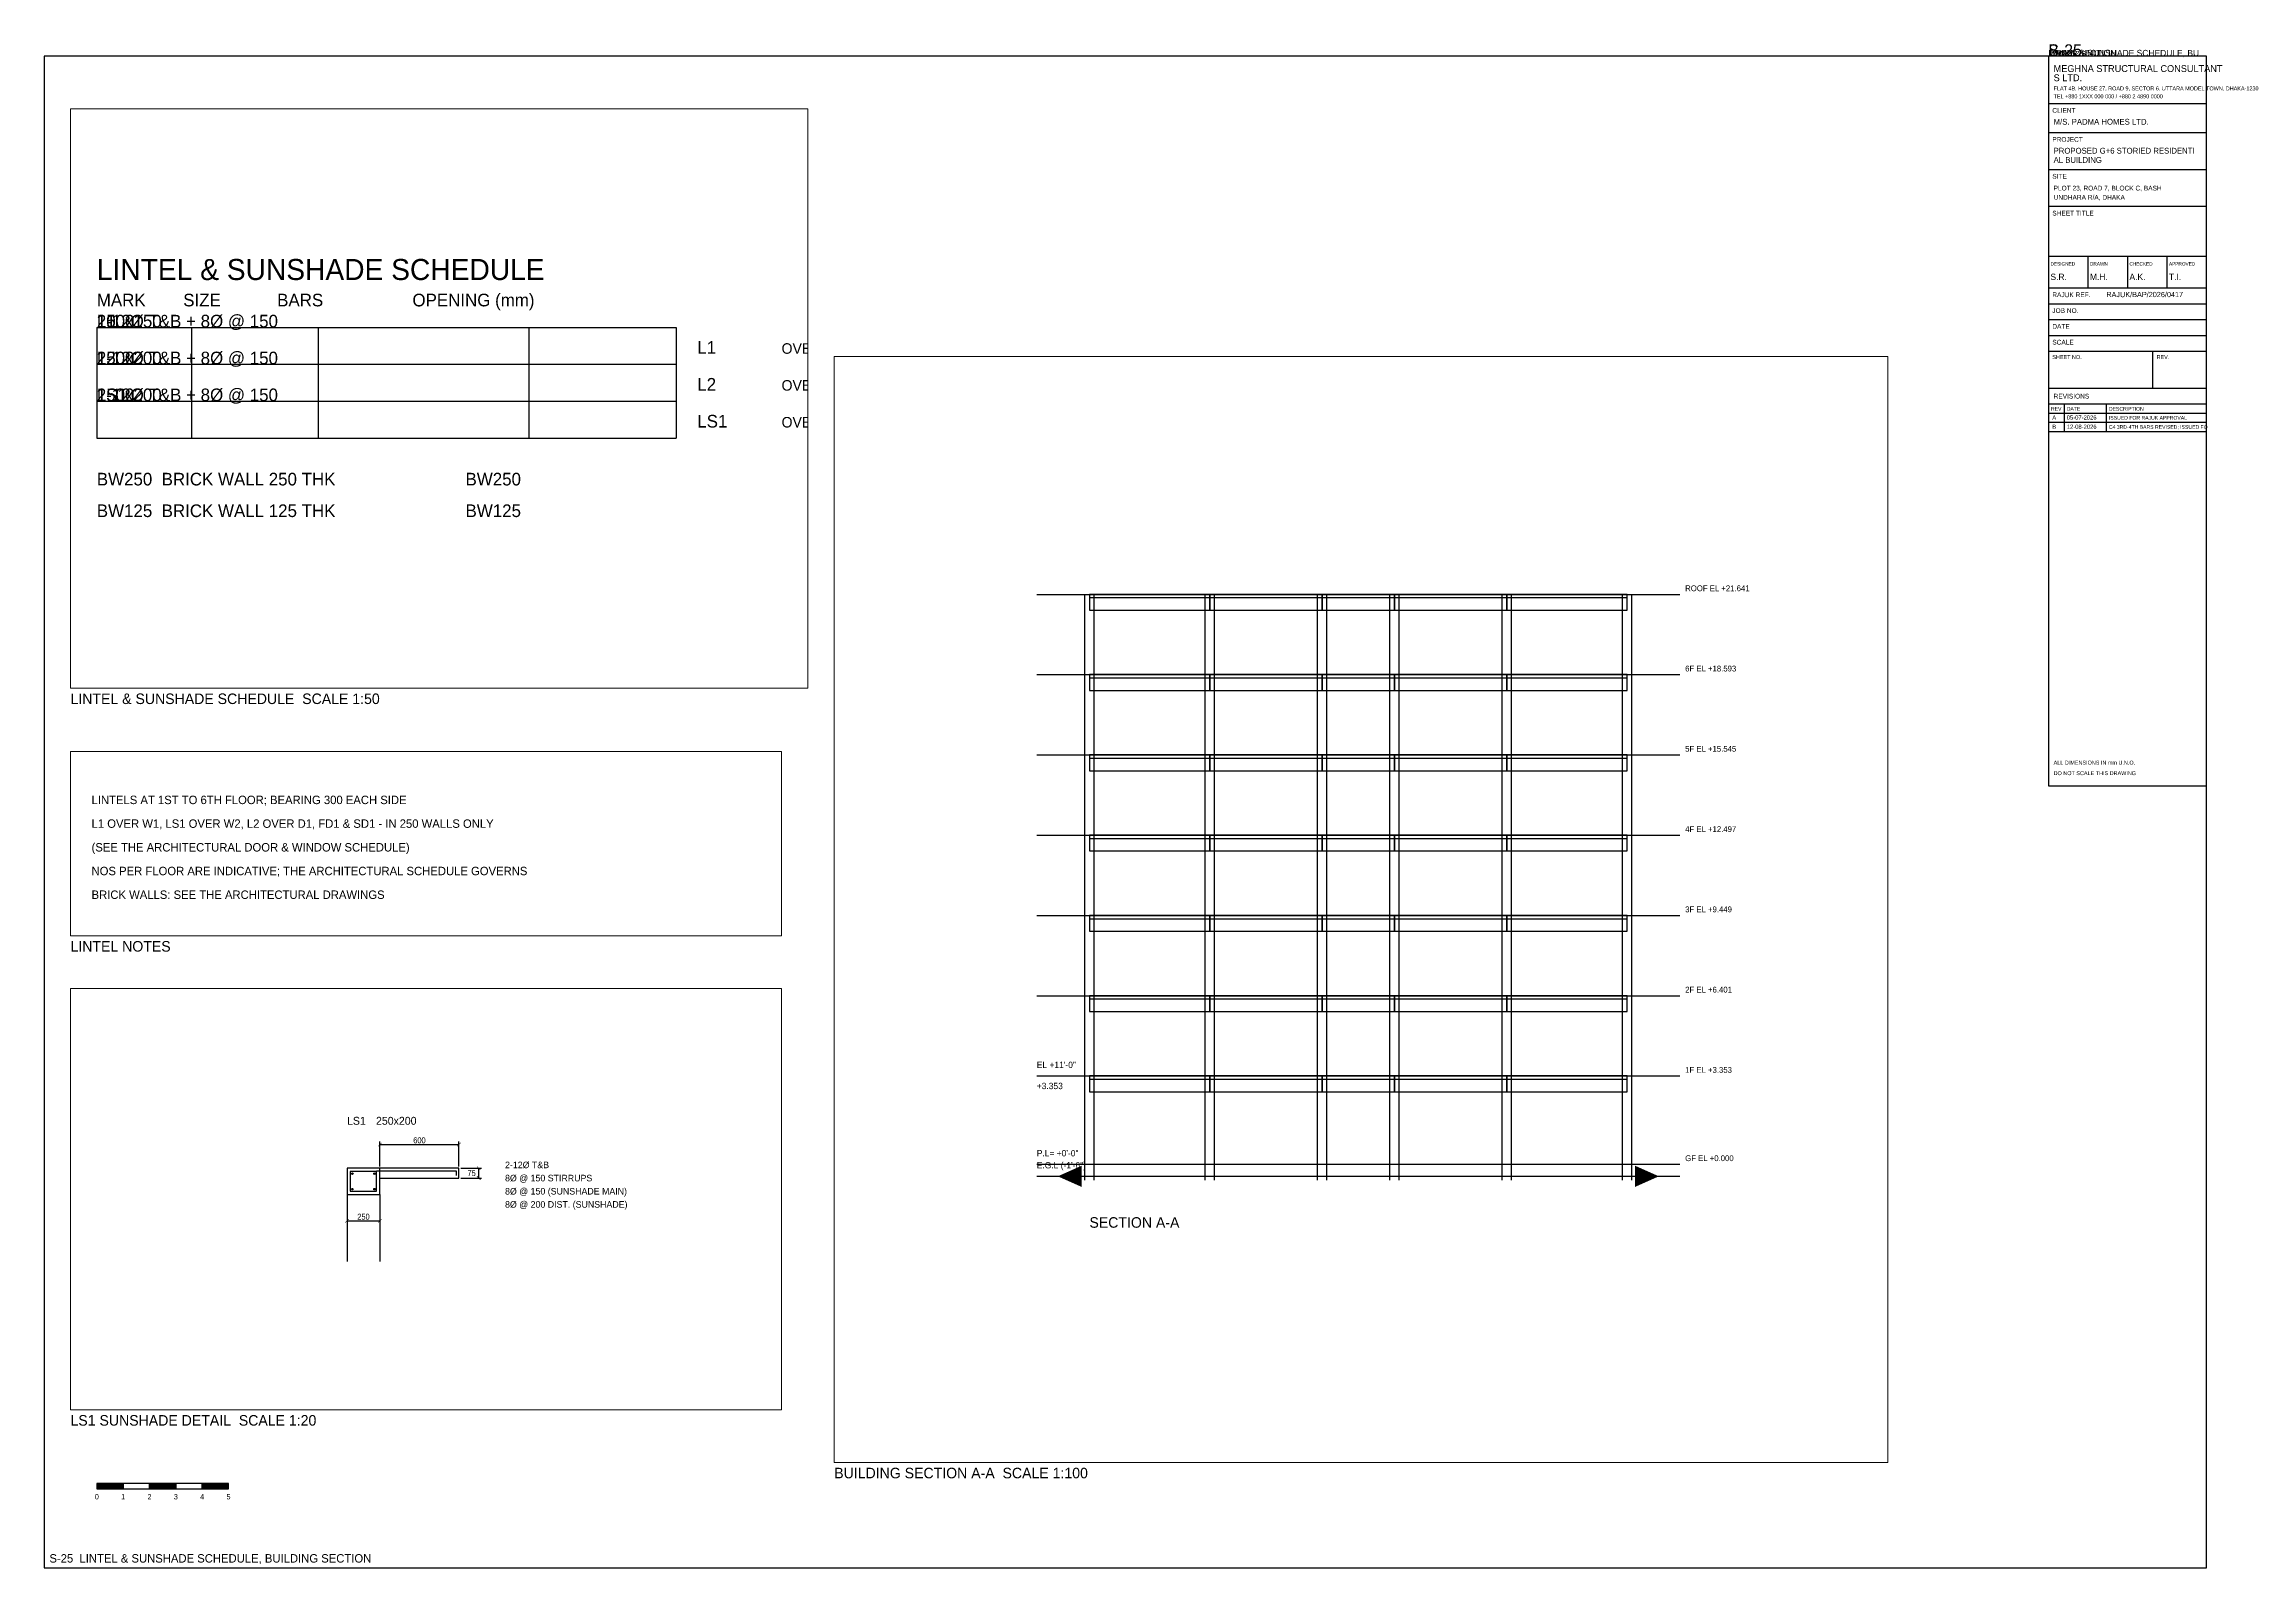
# Paper-space layout 'S-25 LINTEL & SUNSHADE SCHEDULE, BUILDING SECTION' of a CAD drawing. Extents: x 10 to 848, y 10 to 589.
# The model-space entities are those that its viewports show. They can reach past a viewport. Long polylines and large blocks are cut down to what shows.
import ezdxf
from ezdxf.enums import TextEntityAlignment as Align

# ---------------------------------------------------------------- set-up
doc = ezdxf.new("R2010")
doc.units = 0
doc.linetypes.add('DASHED', pattern=[1.524, 1.27, -0.254])
for name, color, linetype in [('Arrow', 7, 'Continuous'), ('Beam Line', 4, 'Continuous'), ('Column', 1, 'Continuous'), ('Dimension', 6, 'Continuous'), ('Foundation', 3, 'Continuous'), ('Grid', 8, 'Continuous'), ('Rod-1', 6, 'Continuous'), ('Rod-2', 2, 'Continuous'), ('Rod-Stirrup', 3, 'Continuous'), ('Sheet', 7, 'Continuous'), ('Slab', 5, 'Continuous'), ('Text-1', 7, 'Continuous'), ('Text-2', 7, 'Continuous'), ('TITLE', 7, 'Continuous'), ('Wall', 1, 'Continuous')]:
    doc.layers.add(name, color=color, linetype=linetype)
doc.styles.add('OpenSansCondensed-Light', font='OpenSansCondensed-Light.ttf')
doc.dimstyles.new('EZDXF', dxfattribs={"dimtxt": 0.25, "dimasz": 0.175, "dimexe": 0.375, "dimexo": 0.125, "dimgap": 0.1, "dimtad": 1, "dimlfac": 100, "dimzin": 12, "dimdsep": 46, "dimtxsty": 'OpenSansCondensed-Light', "dimblk": 'ARCHTICK', "dimcen": 2.5, "dimazin": 3, "dimtfac": 0.5, "dimtmove": 2, "dimatfit": 3})

# ---------------------------------------------------------------- blocks, each defined once
blk = doc.blocks.new('TITLE_BLOCK')
at = {"layer": 'TITLE'}
for p, q in [((0, -18), (60, -18)), ((0, -29), (60, -29)), ((0, -43), (60, -43)), ((0, -57), (60, -57)), ((0, -76), (60, -76)), ((0, -76), (0, -88)), ((15, -76), (15, -88)), ((30, -76), (30, -88)), ((45, -76), (45, -88)), ((0, -88), (60, -88)), ((0, -94), (60, -94)), ((0, -100), (60, -100)), ((0, -106), (60, -106)), ((0, -112), (60, -112)), ((39.6, -112), (39.6, -126)), ((0, -126), (60, -126)), ((0, -132), (60, -132)), ((0, -132), (60, -132)), ((6, -132), (6, -142.5)), ((22, -132), (22, -142.5)), ((0, -135.5), (60, -135.5)), ((0, -139), (60, -139)), ((0, -142.5), (60, -142.5))]:
    blk.add_line(p, q, dxfattribs=at)
blk.add_lwpolyline([(0, -277), (60, -277), (60, 0), (0, 0)], close=True, dxfattribs=at)
at = {"layer": 'Text-1'}
for tag, height in [('JOBNO', 2), ('SCALE', 2), ('SHEETTITLE', 2.4), ('SHEETTITLE2', 2.4), ('DATE', 2), ('SHEETNO', 4.5), ('REV', 4.5)]:
    blk.add_attdef(tag, (0, 0), '', height=height, dxfattribs=at)
at = {"layer": 'TITLE'}
for s, height, p in [('S LTD.', 2.6, (2, -9.5)), ('MEGHNA STRUCTURAL CONSULTANT', 2.6, (2, -6)), ('TEL +880 1XXX 000 000 / +880 2 4890 0000', 1.5, (2, -16)), ('FLAT 4B, HOUSE 27, ROAD 9, SECTOR 6, UTTARA MODEL TOWN, DHAKA-1230', 1.5, (2, -13)), ('CLIENT', 1.8, (1.5, -21.5)), ('M/S. PADMA HOMES LTD.', 2.2, (2, -26)), ('PROJECT', 1.8, (1.5, -32.5)), ('AL BUILDING', 2.2, (2, -40.5)), ('PROPOSED G+6 STORIED RESIDENTI', 2.2, (2, -37)), ('SITE', 1.8, (1.5, -46.5)), ('PLOT 23, ROAD 7, BLOCK C, BASH', 1.8, (2, -51)), ('SHEET TITLE', 1.8, (1.5, -60.5)), ('UNDHARA R/A, DHAKA', 1.8, (2, -54.5)), ('DESIGNED', 1.3, (0.8, -79.5)), ('S.R.', 2.4, (0.8, -85)), ('DRAWN', 1.3, (15.8, -79.5)), ('M.H.', 2.4, (15.8, -85)), ('A.K.', 2.4, (30.8, -85)), ('CHECKED', 1.3, (30.8, -79.5)), ('APPROVED', 1.3, (45.8, -79.5)), ('T.I.', 2.4, (45.8, -85)), ('RAJUK REF.', 1.8, (1.5, -91.5)), ('RAJUK/BAP/2026/0417', 2, (22, -91.5)), ('JOB NO.', 1.8, (1.5, -97.5)), ('SCALE', 1.8, (1.5, -109.5)), ('DATE', 1.8, (1.5, -103.5)), ('SHEET NO.', 1.5, (1.5, -115)), ('REV.', 1.5, (41.1, -115)), ('REV', 1.4, (1, -134.6)), ('REVISIONS', 1.8, (2, -130)), ('DATE', 1.4, (7, -134.6)), ('DESCRIPTION', 1.4, (23, -134.6)), ('ALL DIMENSIONS IN mm U.N.O.', 1.5, (2, -269)), ('DO NOT SCALE THIS DRAWING', 1.5, (2, -273))]:
    blk.add_text(s, height=height, dxfattribs=at).set_placement(p)
blk = doc.blocks.new('SCALE_BAR')
at = {"layer": 'Sheet'}
h = blk.add_hatch(color=7, dxfattribs=at)
h.dxf.hatch_style = 1
h.paths.add_polyline_path([(0, 0), (10, 0), (10, 2), (0, 2)])
h = blk.add_hatch(color=7, dxfattribs=at)
h.dxf.hatch_style = 1
h.paths.add_polyline_path([(20, 0), (30, 0), (30, 2), (20, 2)])
h = blk.add_hatch(color=7, dxfattribs=at)
h.dxf.hatch_style = 1
h.paths.add_polyline_path([(40, 0), (50, 0), (50, 2), (40, 2)])
for points in [[(0, 0), (10, 0), (10, 2), (0, 2)], [(10, 0), (20, 0), (20, 2), (10, 2)], [(20, 0), (30, 0), (30, 2), (20, 2)], [(30, 0), (40, 0), (40, 2), (30, 2)], [(40, 0), (50, 0), (50, 2), (40, 2)]]:
    blk.add_lwpolyline(points, close=True, dxfattribs=at)
for s, p in [('0', (0, -4)), ('1', (10, -4)), ('2', (20, -4)), ('3', (30, -4)), ('4', (40, -4)), ('5', (50, -4))]:
    blk.add_text(s, height=2, dxfattribs=at).set_placement(p, align=Align.CENTER)
at = {"layer": 'Text-1'}
blk.add_attdef('UNIT', (0, 0), '', height=2, dxfattribs=at)
blk = doc.blocks.new('LINTEL_ROW')
for p, q in [((0, 0), (11000, 0)), ((0, 0), (0, -700)), ((1800, 0), (1800, -700)), ((4200, 0), (4200, -700)), ((8200, 0), (8200, -700)), ((11000, 0), (11000, -700)), ((0, -700), (11000, -700))]:
    blk.add_line(p, q)
at = {"layer": 'Text-1'}
for tag in ['SIZE', 'OPENING', 'BARS', 'MARK']:
    blk.add_attdef(tag, (0, 0), '', height=240, dxfattribs=at)
blk = doc.blocks.new('_ARCHTICK')
at = {"color": 0, "linetype": 'BYBLOCK', "const_width": 0.15}
blk.add_lwpolyline([(-0.5, -0.5), (0.5, 0.5)], dxfattribs=at)

msp = doc.modelspace()

# ---------------------------------------------------------------- linework, layer by layer
at = {"layer": 'Arrow'}
for points in [[(598800, -1200457.2), (599700, -1200057.2), (599700, -1200857.2)], [(621621.6, -1200457.2), (620721.6, -1200057.2), (620721.6, -1200857.2)]]:
    msp.add_solid(points, dxfattribs=at)
at = {"layer": 'Beam Line'}
for points in [[(600000, -1178959.2), (604572, -1178959.2), (604572, -1178359.2), (600000, -1178359.2)], [(604572, -1178959.2), (608839.2, -1178959.2), (608839.2, -1178359.2), (604572, -1178359.2)], [(608839.2, -1178959.2), (611582.4, -1178959.2), (611582.4, -1178359.2), (608839.2, -1178359.2)], [(611582.4, -1178959.2), (615849.6, -1178959.2), (615849.6, -1178359.2), (611582.4, -1178359.2)], [(615849.6, -1178959.2), (620421.6, -1178959.2), (620421.6, -1178359.2), (615849.6, -1178359.2)], [(600000, -1182007.2), (604572, -1182007.2), (604572, -1181407.2), (600000, -1181407.2)], [(604572, -1182007.2), (608839.2, -1182007.2), (608839.2, -1181407.2), (604572, -1181407.2)], [(608839.2, -1182007.2), (611582.4, -1182007.2), (611582.4, -1181407.2), (608839.2, -1181407.2)], [(611582.4, -1182007.2), (615849.6, -1182007.2), (615849.6, -1181407.2), (611582.4, -1181407.2)], [(615849.6, -1182007.2), (620421.6, -1182007.2), (620421.6, -1181407.2), (615849.6, -1181407.2)], [(600000, -1185055.2), (604572, -1185055.2), (604572, -1184455.2), (600000, -1184455.2)], [(604572, -1185055.2), (608839.2, -1185055.2), (608839.2, -1184455.2), (604572, -1184455.2)], [(608839.2, -1185055.2), (611582.4, -1185055.2), (611582.4, -1184455.2), (608839.2, -1184455.2)], [(611582.4, -1185055.2), (615849.6, -1185055.2), (615849.6, -1184455.2), (611582.4, -1184455.2)], [(615849.6, -1185055.2), (620421.6, -1185055.2), (620421.6, -1184455.2), (615849.6, -1184455.2)], [(600000, -1188103.2), (604572, -1188103.2), (604572, -1187503.2), (600000, -1187503.2)], [(604572, -1188103.2), (608839.2, -1188103.2), (608839.2, -1187503.2), (604572, -1187503.2)], [(608839.2, -1188103.2), (611582.4, -1188103.2), (611582.4, -1187503.2), (608839.2, -1187503.2)], [(611582.4, -1188103.2), (615849.6, -1188103.2), (615849.6, -1187503.2), (611582.4, -1187503.2)], [(615849.6, -1188103.2), (620421.6, -1188103.2), (620421.6, -1187503.2), (615849.6, -1187503.2)], [(600000, -1191151.2), (604572, -1191151.2), (604572, -1190551.2), (600000, -1190551.2)], [(604572, -1191151.2), (608839.2, -1191151.2), (608839.2, -1190551.2), (604572, -1190551.2)], [(608839.2, -1191151.2), (611582.4, -1191151.2), (611582.4, -1190551.2), (608839.2, -1190551.2)], [(611582.4, -1191151.2), (615849.6, -1191151.2), (615849.6, -1190551.2), (611582.4, -1190551.2)], [(615849.6, -1191151.2), (620421.6, -1191151.2), (620421.6, -1190551.2), (615849.6, -1190551.2)], [(600000, -1194199.2), (604572, -1194199.2), (604572, -1193599.2), (600000, -1193599.2)], [(604572, -1194199.2), (608839.2, -1194199.2), (608839.2, -1193599.2), (604572, -1193599.2)], [(608839.2, -1194199.2), (611582.4, -1194199.2), (611582.4, -1193599.2), (608839.2, -1193599.2)], [(611582.4, -1194199.2), (615849.6, -1194199.2), (615849.6, -1193599.2), (611582.4, -1193599.2)], [(615849.6, -1194199.2), (620421.6, -1194199.2), (620421.6, -1193599.2), (615849.6, -1193599.2)], [(600000, -1197247.2), (604572, -1197247.2), (604572, -1196647.2), (600000, -1196647.2)], [(604572, -1197247.2), (608839.2, -1197247.2), (608839.2, -1196647.2), (604572, -1196647.2)], [(608839.2, -1197247.2), (611582.4, -1197247.2), (611582.4, -1196647.2), (608839.2, -1196647.2)], [(611582.4, -1197247.2), (615849.6, -1197247.2), (615849.6, -1196647.2), (611582.4, -1196647.2)], [(615849.6, -1197247.2), (620421.6, -1197247.2), (620421.6, -1196647.2), (615849.6, -1196647.2)], [(1200000, -1400000), (1200250, -1400000), (1200250, -1399800), (1200000, -1399800)]]:
    msp.add_lwpolyline(points, close=True, dxfattribs=at)
at = {"layer": 'Column'}
for p, q in [((599825, -1200609.6), (599825, -1178359.2)), ((600175, -1200609.6), (600175, -1178359.2)), ((604397, -1200609.6), (604397, -1178359.2)), ((604747, -1200609.6), (604747, -1178359.2)), ((608664.2, -1200609.6), (608664.2, -1178359.2)), ((609014.2, -1200609.6), (609014.2, -1178359.2)), ((611407.4, -1200609.6), (611407.4, -1178359.2)), ((611757.4, -1200609.6), (611757.4, -1178359.2)), ((615674.6, -1200609.6), (615674.6, -1178359.2)), ((616024.6, -1200609.6), (616024.6, -1178359.2)), ((620246.6, -1200609.6), (620246.6, -1178359.2)), ((620596.6, -1200609.6), (620596.6, -1178359.2))]:
    msp.add_line(p, q, dxfattribs=at)
at = {"layer": 'Foundation'}
msp.add_line((598000, -1200457.2), (622421.6, -1200457.2), dxfattribs=at)
at = {"layer": 'Grid'}
for p, q in [((598000, -1178359.2), (622421.6, -1178359.2)), ((598000, -1181407.2), (622421.6, -1181407.2)), ((598000, -1184455.2), (622421.6, -1184455.2)), ((598000, -1187503.2), (622421.6, -1187503.2)), ((598000, -1190551.2), (622421.6, -1190551.2)), ((598000, -1193599.2), (622421.6, -1193599.2)), ((598000, -1196647.2), (622421.6, -1196647.2)), ((598000, -1200000), (622421.6, -1200000))]:
    msp.add_line(p, q, dxfattribs=at)
at = {"layer": 'Rod-1'}
for centre in [(1200041, -1399841), (1200209, -1399841), (1200041, -1399959), (1200209, -1399959)]:
    msp.add_circle(centre, 6, dxfattribs=at)
at = {"layer": 'Rod-2'}
msp.add_lwpolyline([(1200225, -1399955), (1200225, -1399820), (1200830, -1399820), (1200830, -1399855)], dxfattribs=at)
at = {"layer": 'Rod-Stirrup'}
msp.add_lwpolyline([(1200025, -1399975), (1200225, -1399975), (1200225, -1399825), (1200025, -1399825)], close=True, dxfattribs=at)
at = {"layer": 'Slab'}
for p, q in [((600000, -1178484.2), (620421.6, -1178484.2)), ((600000, -1181532.2), (620421.6, -1181532.2)), ((600000, -1184580.2), (620421.6, -1184580.2)), ((600000, -1187628.2), (620421.6, -1187628.2)), ((600000, -1190676.2), (620421.6, -1190676.2)), ((600000, -1193724.2), (620421.6, -1193724.2)), ((600000, -1196772.2), (620421.6, -1196772.2))]:
    msp.add_line(p, q, dxfattribs=at)
msp.add_lwpolyline([(1200250, -1399875), (1200850, -1399875), (1200850, -1399800), (1200250, -1399800)], dxfattribs=at)
at = {"layer": 'Wall', "linetype": 'DASHED'}
for p, q in [((1200000, -1400000), (1200000, -1400600)), ((1200250, -1400000), (1200250, -1400600))]:
    msp.add_line(p, q, dxfattribs=at)

# ---------------------------------------------------------------- block references
for p, values in [((400000, -1200000), {'MARK': 'L1', 'SIZE': '250x150', 'BARS': '2-12%%C T&B + 8%%C @ 150', 'OPENING': '1000'}), ((400000, -1200700), {'MARK': 'L2', 'SIZE': '250x200', 'BARS': '2-12%%C T&B + 8%%C @ 150', 'OPENING': '1200'}), ((400000, -1201400), {'MARK': 'LS1', 'SIZE': '250x200', 'BARS': '2-12%%C T&B + 8%%C @ 150', 'OPENING': '1500'})]:
    msp.add_blockref('LINTEL_ROW', p).add_auto_attribs(values)

# ---------------------------------------------------------------- texts
at = {"layer": 'Sheet'}
msp.add_text('LINTEL & SUNSHADE SCHEDULE', height=400, dxfattribs=at).set_placement((400000, -1199100))
at = {"layer": 'Text-1'}
for s, height, p in [('EL +11\'-0"', 240, (598000, -1196347.2)), ('+3.353', 240, (598000, -1197147.2)), ('MARK        SIZE            BARS                   OPENING (mm)', 240, (400000, -1199600)), ('P.L= +0\'-0"', 240, (598000, -1199700)), ('E.G.L (-1\'-6")', 240, (598000, -1200157.2)), ('L1', 240, (411400, -1200500)), ('L2', 240, (411400, -1201200)), ('LS1', 240, (411400, -1201900)), ('SECTION A-A', 400, (600000, -1202409.6)), ('BW250  BRICK WALL 250 THK', 240, (400000, -1203000)), ('BW250', 240, (407000, -1203000)), ('BW125  BRICK WALL 125 THK', 240, (400000, -1203600)), ('BW125', 240, (407000, -1203600)), ('LS1', 60, (1200000, -1399470))]:
    msp.add_text(s, height=height, dxfattribs=at).set_placement(p)
at = {"layer": 'Text-2'}
for s, height, p in [('ROOF EL +21.641', 220, (622621.6, -1178239.2)), ('6F EL +18.593', 220, (622621.6, -1181287.2)), ('5F EL +15.545', 220, (622621.6, -1184335.2)), ('4F EL +12.497', 220, (622621.6, -1187383.2)), ('3F EL +9.449', 220, (622621.6, -1190431.2)), ('2F EL +6.401', 220, (622621.6, -1193479.2)), ('1F EL +3.353', 220, (622621.6, -1196527.2)), ('GF EL +0.000', 220, (622621.6, -1199880)), ('OVER 1000 OPENING, 10 NOS PER FLOOR', 200, (413000, -1200500)), ('OVER 1200 OPENING, 8 NOS PER FLOOR', 200, (413000, -1201200)), ('OVER 1500 OPENING, 6 NOS PER FLOOR', 200, (413000, -1201900)), ('250x200', 60, (1200220, -1399470)), ('LINTELS AT 1ST TO 6TH FLOOR; BEARING 300 EACH SIDE', 160, (1000000, -1400000)), ('8%%C @ 150 STIRRUPS', 50, (1201200, -1399900)), ('2-12%%C T&B', 50, (1201200, -1399800)), ('8%%C @ 150 (SUNSHADE MAIN)', 50, (1201200, -1400000)), ('8%%C @ 200 DIST. (SUNSHADE)', 50, (1201200, -1400100)), ('L1 OVER W1, LS1 OVER W2, L2 OVER D1, FD1 & SD1 - IN 250 WALLS ONLY', 160, (1000000, -1400450)), ('(SEE THE ARCHITECTURAL DOOR & WINDOW SCHEDULE)', 160, (1000000, -1400900)), ('NOS PER FLOOR ARE INDICATIVE; THE ARCHITECTURAL SCHEDULE GOVERNS', 160, (1000000, -1401350)), ('BRICK WALLS: SEE THE ARCHITECTURAL DRAWINGS', 160, (1000000, -1401800))]:
    msp.add_text(s, height=height, dxfattribs=at).set_placement(p)

# ---------------------------------------------------------------- dimensions: what is measured, and where the dimension line sits
at = {"layer": 'Dimension'}
for base, p1, p2 in [((1200250, -1399620), (1200250, -1399800), (1200850, -1399800)), ((1200000, -1400200), (1200000, -1400000), (1200250, -1400000))]:
    msp.add_linear_dim(base=base, p1=p1, p2=p2, dimstyle='EZDXF', override={"dimtxt": 45, "dimasz": 27, "dimexe": 22.5, "dimexo": 13.5, "dimgap": 9, "dimtad": 1, "dimtih": 1, "dimtoh": 1, "dimdec": 0, "dimlfac": 1}, dxfattribs=at).render()
msp.add_linear_dim(base=(1201000, -1399875), p1=(1200850, -1399875), p2=(1200850, -1399800), angle=90, dimstyle='EZDXF', override={"dimtxt": 45, "dimasz": 27, "dimexe": 22.5, "dimexo": 13.5, "dimgap": 9, "dimtad": 1, "dimtih": 1, "dimtoh": 1, "dimdec": 0, "dimlfac": 1}, dxfattribs=at).render()

psp = doc.layouts.new('S-25 LINTEL & SUNSHADE SCHEDULE, BUILDING SECTION')

# ---------------------------------------------------------------- linework, layer by layer
at = {"layer": 'Sheet'}
psp.add_lwpolyline([(10, 10), (831, 10), (831, 584), (10, 584)], close=True, dxfattribs=at)

# ---------------------------------------------------------------- block references
psp.add_blockref('SCALE_BAR', (30, 40), dxfattribs=at).add_auto_attribs({'UNIT': 'm'})
at = {"layer": 'TITLE'}
psp.add_blockref('TITLE_BLOCK', (771, 584), dxfattribs=at).add_auto_attribs({'SHEETTITLE': 'LINTEL & SUNSHADE SCHEDULE, BU', 'SHEETTITLE2': 'ILDING SECTION', 'JOBNO': 'MSC-2026-041', 'DATE': '12-08-2026', 'SCALE': '1:100', 'SHEETNO': 'S-25', 'REV': 'B'})

# ---------------------------------------------------------------- texts
at = {"layer": 'Sheet'}
for s, height, p in [('LINTEL & SUNSHADE SCHEDULE  SCALE 1:50', 4, (20, 338)), ('LINTEL NOTES', 4, (20, 244)), ('LS1 SUNSHADE DETAIL  SCALE 1:20', 4, (20, 64)), ('BUILDING SECTION A-A  SCALE 1:100', 4, (310, 44)), ('S-25  LINTEL & SUNSHADE SCHEDULE, BUILDING SECTION', 3.2, (12, 12))]:
    psp.add_text(s, height=height, dxfattribs=at).set_placement(p)
at = {"layer": 'TITLE'}
for s, height, p in [('A', 1.6, (772.5, 446)), ('05-07-2026', 1.6, (778, 446)), ('ISSUED FOR RAJUK APPROVAL', 1.4, (794, 446)), ('B', 1.6, (772.5, 442.5)), ('12-08-2026', 1.6, (778, 442.5)), ('C4 3RD-4TH BARS REVISED; ISSUED FO', 1.4, (794, 442.5))]:
    psp.add_text(s, height=height, dxfattribs=at).set_placement(p)

# ---------------------------------------------------------------- viewports
at = {"layer": 'VIEWPORTS'}
psp.add_viewport(center=(160, 454), size=(280, 220), view_center_point=(406500, -1201350), view_height=11000, dxfattribs=at)
for center, size, view_center_point, view_height, status in [((510, 260), (400, 420), (610310.8, -1190324.4), 42000, 3), ((155, 285), (270, 70), (1006350, -1400750), 3500, 4), ((155, 150), (270, 160), (1200600, -1400035), 3200, 5)]:
    psp.add_viewport(center=center, size=size, view_center_point=view_center_point, view_height=view_height, status=status, dxfattribs=at)

doc.saveas('drawing.dxf')
